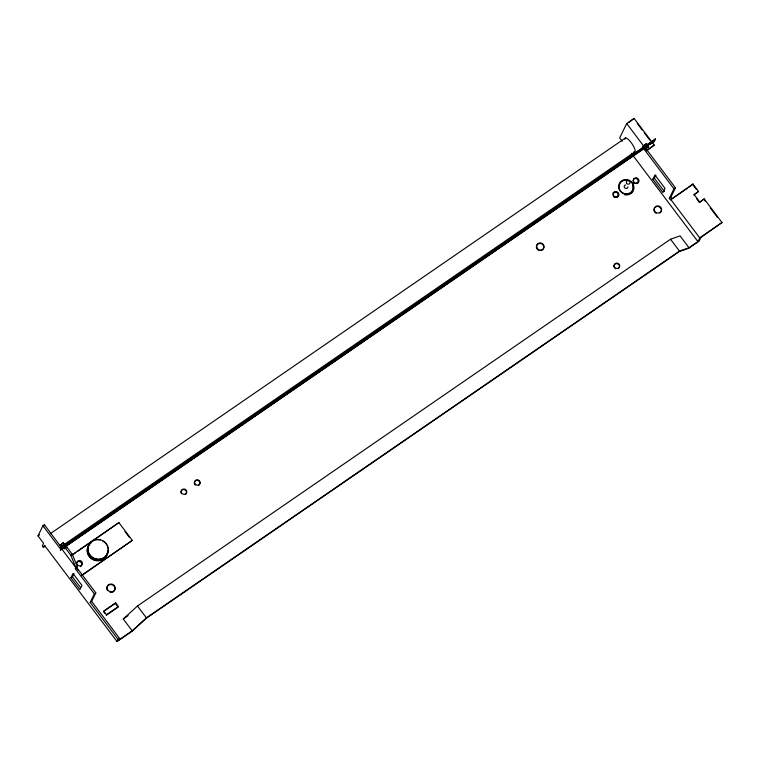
<?xml version="1.0" encoding="UTF-8"?>
<svg xmlns="http://www.w3.org/2000/svg" width="760" height="760" viewBox="0 0 760 760"><rect width="100%" height="100%" fill="white"/><g stroke="black" fill="none" stroke-linecap="round" stroke-linejoin="round"><path stroke-width="1.14" d="M45.362 546.089L43.405 547.428L42.294 545.946L43.586 543.286L38 535.885L42.93 525.768L44.422 524.742L61.617 547.741L60.449 550.135L61.503 547.589L655.281 139.042L654.227 141.588L650.313 144.276M43.434 526.765L44.422 524.742M43.405 547.428L44.441 545.3L117.078 641.573L131.927 631.361L146.148 618.393L679.202 251.626L688.74 248.244L699.133 241.1L700.957 237.367L722 222.537L704.121 198.835L699.409 202.435L696.616 198.73M60.03 545.281L63.261 542.707L66.614 547.153L65.122 548.169L62.89 545.205L61.142 546.763L60.03 545.281L63.261 542.707M62.89 545.205L62.634 545.737L64.866 548.701L66.737 546.886L72.323 554.287L77.349 566.637L75.344 568.717L94.335 593.902L90.184 602.414L118.123 639.445L117.078 641.573M63.83 546.668L63.631 547.447L66.766 544.872L63.83 546.668L63.631 547.447M66.652 544.721L66.453 545.509M66.737 546.886L66.348 547.684L65.008 545.908M75.344 568.717L75.857 567.653L70.841 555.313L65.255 547.903M70.927 577.771L73.007 573.515L81.947 585.361L79.866 589.617L70.927 577.771L72.409 576.755L73.967 573.553M81.548 575.672L132.297 540.398L118.883 522.623L77.852 551.218M90.184 602.414L91.665 601.397L95.826 592.876L76.826 567.701M106.523 614.745L106.257 615.277L118.142 607.097L115.339 603.392L115.605 602.861L118.398 606.565L106.523 614.745L103.721 611.04L115.605 602.861M91.665 601.397L119.605 638.428L118.826 640.024L132.192 630.828L146.405 617.861L679.459 251.094L688.997 247.712L697.908 241.585L699.732 237.861L722 222.537M131.927 631.361L132.192 630.828L123.253 618.982L137.465 606.014L670.519 239.248L680.058 235.866L688.997 247.712L688.74 248.244M693.823 195.025L698.535 191.434L692.949 184.024L670.415 199.88L669.294 198.398L673.968 188.822L642.675 147.345L643.454 145.749L646.428 143.707L648.66 146.67L645.696 148.713L646.551 150.727L654.236 145.084L634.115 118.427L626.696 123.528L619.685 137.902L622.24 141.293M634.115 118.427L628.767 122.455M642.675 147.345L646.428 143.707M645.572 146.822L653.267 141.322L645.572 146.822L647.387 145.568M645.686 146.975L653.267 141.322M646.551 150.727L654.236 145.084M645.43 149.245L648.66 146.67M653.153 141.18L652.954 141.968M652.156 142.785L654.113 141.436L655.281 139.042M652.869 179.265L654.949 175L665.01 188.328L662.929 192.593L652.869 179.265L654.36 178.239L655.918 175.047M669.294 198.398L670.776 197.381L675.45 187.796L644.167 146.328M688.902 187.159L692.949 184.024M704.121 198.835L705.289 201.267M38 535.885L39.482 534.859M50.293 533.71L625.461 137.959M60.372 547.153L634.572 152.076M61.617 547.741L655.395 139.194M63.944 546.811L66.766 544.872M60.334 549.993L64.248 547.295M66.206 545.956L647.273 146.148M60.449 550.135L648.356 145.625M70.709 555.579L72.323 554.287M72.285 554.686L118.883 522.623M72.029 555.227L75.905 552.548M77.349 566.637L75.857 567.653L62.026 549.318M81.814 575.139L132.297 540.398M673.968 188.822L675.45 187.796M94.335 593.902L95.826 592.876M687.011 188.461L671.897 198.864L670.776 197.381M698.535 191.434L694.079 194.493L699.665 201.903M115.339 603.392L103.464 611.572L104.861 613.424M699.409 202.435L702.971 199.984M123.253 618.982L128.136 615.619M118.123 639.445L119.605 638.428M62.51 548.501L64.866 548.701M692.683 184.556L696.179 189.183M710.296 207.898L717.45 217.379M637.327 123.557L642.181 129.989M644.261 132.743L649.809 140.096M646.171 144.239L648.403 147.202M626.696 123.528L643.454 145.749M645.696 148.713L646.808 150.195M670.672 199.348L699.732 237.861M654.36 178.239L664.411 191.567M631.246 153.225L697.908 241.585M670.519 239.248L679.459 251.094M124.982 531.582L129.209 537.187M137.465 606.014L146.405 617.861M60.287 544.749L61.408 546.231M76.162 567.653L78.28 570.456M42.93 525.768L60.809 549.471M72.409 576.755L80.664 587.689M616.113 191.938A2.812 2.669 26 0 1 617.918 195.662A2.812 2.669 26 0 1 613.938 196.764M612.959 193.03A2.812 2.669 26 0 1 613.406 192.498M613.994 192.1A2.812 2.669 26 0 1 614.669 191.862M632.643 184.936A7.505 7.125 26 0 1 624.711 194.427M636.319 178.201A2.812 2.669 26 0 1 638.029 181.707A2.812 2.669 26 0 1 634.486 183.217M633.831 182.875A2.812 2.669 26 0 1 633.289 182.381M633.583 178.59A2.812 2.669 26 0 1 634.192 178.23M627.931 186.798A1.881 1.776 26 0 1 626.202 188.48A1.881 1.776 26 0 1 624.236 186.884A1.881 1.776 26 0 1 625.632 184.917M107.483 590.586A4.132 3.914 26 0 1 109.497 584.697A4.132 3.914 26 0 1 114.931 588.335A4.132 3.914 26 0 1 110.114 592.344M194.503 483.93A2.812 2.669 26 0 1 195.823 480.577A2.812 2.669 26 0 1 199.452 481.697A2.812 2.669 26 0 1 198.759 485.25M195.368 485.089A2.812 2.669 26 0 1 194.855 484.557M653.961 209.37A3.752 3.562 26 0 1 659.528 206.995A3.752 3.562 26 0 1 659.88 212.98M656.184 213.266A3.752 3.562 26 0 1 653.952 210.311M614.089 267.235A2.812 2.669 26 0 1 615.41 263.881A2.812 2.669 26 0 1 619.039 265.002A2.812 2.669 26 0 1 618.345 268.555M615.581 268.774A2.812 2.669 26 0 1 614.954 268.385M613.225 195.833A2.812 2.669 26 0 1 614.545 192.47A2.812 2.669 26 0 1 618.174 193.591A2.812 2.669 26 0 1 617.481 197.153M614.716 197.362A2.812 2.669 26 0 1 613.577 196.46M633.089 181.355A2.812 2.669 26 0 1 635.274 178.476A2.812 2.669 26 0 1 638.514 180.452A2.812 2.669 26 0 1 636.899 183.682M634.761 183.578A2.812 2.669 26 0 1 634.135 183.189M633.317 185.991A7.505 7.125 26 0 1 630.106 194.047M628.339 194.75A7.505 7.125 26 0 1 624.492 194.702M536.465 247.722A3.752 3.562 26 0 1 539.22 243.504A3.752 3.562 26 0 1 543.694 246.344A3.752 3.562 26 0 1 540.939 250.562M539.02 250.439A3.752 3.562 26 0 1 538.137 250.012M537.377 249.394A3.752 3.562 26 0 1 536.807 248.615M80.93 566.304A2.812 2.669 26 0 1 80.332 566.694M76.38 563.341A2.812 2.669 26 0 1 80.218 561.849A2.812 2.669 26 0 1 81.396 565.792M180.946 492.375A2.812 2.669 26 0 1 184.87 489.81A2.812 2.669 26 0 1 185.345 494.484M181.459 493.706A2.812 2.669 26 0 1 181.118 493.069M624.853 139.203A8.446 2.347 55.5 0 1 631.826 143.516A8.446 2.347 55.5 0 1 633.783 151.99M107.036 545.281A10.317 9.794 26 0 1 102.334 558.733A10.317 9.794 26 0 1 88.521 552.843A10.317 9.794 26 0 1 94.829 540.075M95.684 539.875A10.317 9.794 26 0 1 100.111 539.999M102.638 540.949A10.317 9.794 26 0 1 106.58 544.521M107.587 550.781A10.317 9.794 26 0 1 93.176 559.769A10.317 9.794 26 0 1 91.057 542.906M107.711 550.515A10.317 9.794 26 0 1 94.135 559.854A10.317 9.794 26 0 1 89.889 543.761M626.525 183.226A1.881 1.776 26 0 0 629.745 183.416A1.881 1.776 26 0 0 628.188 180.633A1.881 1.776 26 0 0 626.525 183.226M619.181 189.097A7.505 7.125 26 0 0 631.931 191.349A7.505 7.125 26 0 0 627.114 179.607A7.505 7.125 26 0 0 619.181 189.097M620.141 190.769A7.505 7.125 26 0 0 633.004 190.912A7.505 7.125 26 0 0 626.24 180.044A7.505 7.125 26 0 0 620.141 190.769M107.749 590.054A4.132 3.914 26 0 0 114.807 589.808A4.132 3.914 26 0 0 110.798 583.994A4.132 3.914 26 0 0 107.749 590.054M194.759 483.398A2.812 2.669 26 0 0 199.538 484.243A2.812 2.669 26 0 0 197.733 479.845A2.812 2.669 26 0 0 194.759 483.398M613.481 195.301A2.812 2.669 26 0 0 618.26 196.147A2.812 2.669 26 0 0 616.455 191.739A2.812 2.669 26 0 0 613.481 195.301M181.374 492.537A2.812 2.669 26 0 0 186.133 493.487A2.812 2.669 26 0 0 184.433 489.05A2.812 2.669 26 0 0 181.374 492.537M654.455 210.691A3.752 3.562 26 0 0 660.829 211.821A3.752 3.562 26 0 0 658.426 205.95A3.752 3.562 26 0 0 654.455 210.691M77.093 564.338A2.812 2.669 26 0 0 81.918 564.727A2.812 2.669 26 0 0 79.677 560.49A2.812 2.669 26 0 0 77.093 564.338M614.346 266.703A2.812 2.669 26 0 0 619.125 267.548A2.812 2.669 26 0 0 617.319 263.15A2.812 2.669 26 0 0 614.346 266.703M633.526 181.507A2.812 2.669 26 0 0 638.305 182.352A2.812 2.669 26 0 0 636.5 177.945A2.812 2.669 26 0 0 633.526 181.507M537.073 248.083A3.752 3.562 26 0 0 543.505 248.51A3.752 3.562 26 0 0 540.445 242.905A3.752 3.562 26 0 0 537.073 248.083M89.604 554.401A10.317 9.794 26 0 0 107.284 554.144A10.317 9.794 26 0 0 97.584 539.429A10.317 9.794 26 0 0 89.604 554.401"/></g></svg>
